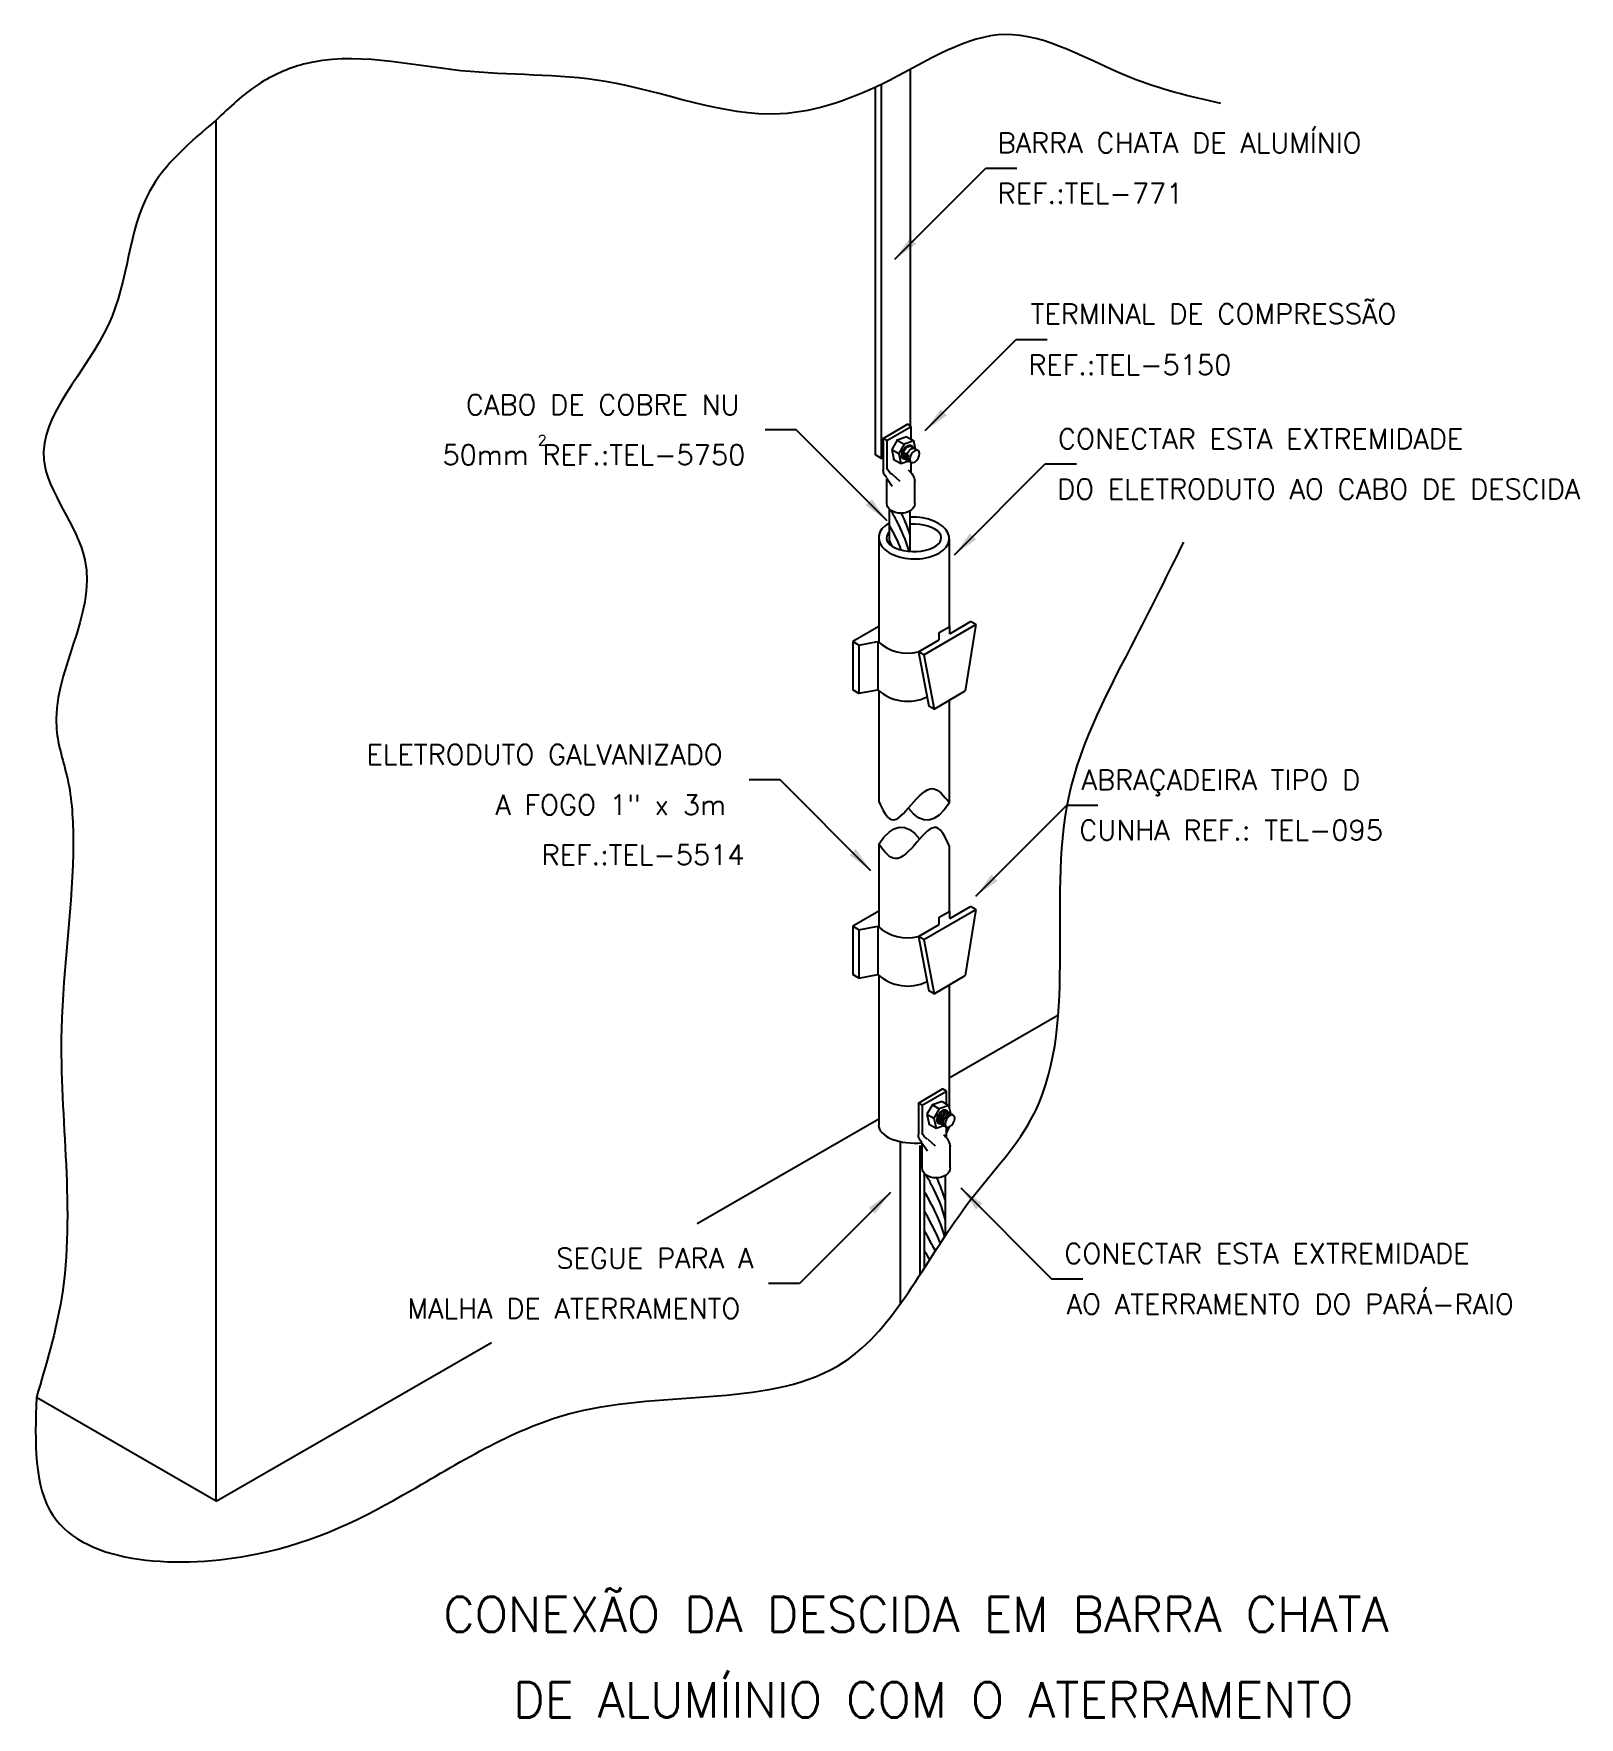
# Model space of a CAD drawing. Header units: millimetres. Extents: x -5158 to -5142.6, y -4667.5 to -4650.7.
import ezdxf
from ezdxf.enums import TextEntityAlignment as Align

# ---------------------------------------------------------------- set-up
doc = ezdxf.new("R2010")
doc.units = ezdxf.units.MM
doc.header["$LTSCALE"] = 10
doc.linetypes.add('DASHEDX2', pattern=[1.5, 1, -0.5])
doc.layers.add('Termotécnica', color=7, linetype='Continuous')
doc.styles.add('50CL', font='romans.shx', dxfattribs={"height": 31.25})
doc.styles.add('r140', font='romans.shx')
doc.styles.add('r80', font='romans.shx')

msp = doc.modelspace()

# ---------------------------------------------------------------- linework, layer by layer
at = {"layer": 'Termotécnica', "color": 2}
for p, q in [((-5149.28, -4654.604), (-5149.28, -4651.051)), ((-5149.631, -4654.891), (-5149.631, -4651.231)), ((-5149.571, -4654.926), (-5149.571, -4651.203)), ((-5156.198, -4665.31), (-5156.198, -4651.558)), ((-5149.571, -4654.926), (-5149.631, -4654.891)), ((-5149.492, -4655.779), (-5149.492, -4655.429)), ((-5149.283, -4655.851), (-5149.283, -4655.447)), ((-5149.598, -4655.714), (-5149.598, -4656.669)), ((-5148.895, -4655.725), (-5148.895, -4656.601)), ((-5149.598, -4656.669), (-5149.598, -4656.757)), ((-5149.598, -4657.237), (-5149.598, -4658.35)), ((-5148.895, -4657.333), (-5148.895, -4658.357)), ((-5149.598, -4658.768), (-5149.598, -4659.592)), ((-5148.895, -4658.782), (-5148.895, -4659.437)), ((-5149.598, -4660.072), (-5149.598, -4661.565)), ((-5148.895, -4660.169), (-5148.895, -4661.385)), ((-5149.141, -4662.982), (-5149.141, -4662.047)), ((-5148.933, -4662.665), (-5148.933, -4662.064))]:
    msp.add_line(p, q, dxfattribs=at)
at = {"layer": 'Termotécnica', "color": 2, "ltscale": 1.6}
for p, q in [((-5149.438, -4652.942), (-5148.532, -4652.036)), ((-5148.532, -4652.036), (-5148.223, -4652.036)), ((-5149.134, -4654.649), (-5148.228, -4653.743)), ((-5148.228, -4653.743), (-5147.92, -4653.743)), ((-5150.421, -4654.64), (-5150.73, -4654.64)), ((-5149.515, -4655.546), (-5150.421, -4654.64)), ((-5148.844, -4655.886), (-5147.938, -4654.98)), ((-5147.938, -4654.98), (-5147.629, -4654.98)), ((-5150.581, -4658.125), (-5150.889, -4658.125)), ((-5149.675, -4659.031), (-5150.581, -4658.125)), ((-5148.629, -4659.283), (-5147.723, -4658.377)), ((-5147.723, -4658.377), (-5147.415, -4658.377)), ((-5148.781, -4662.189), (-5147.875, -4663.095)), ((-5149.481, -4662.235), (-5150.387, -4663.141)), ((-5150.387, -4663.141), (-5150.695, -4663.141)), ((-5147.875, -4663.095), (-5147.566, -4663.095))]:
    msp.add_line(p, q, dxfattribs=at)
at = {"layer": 'Termotécnica', "color": 2, "ltscale": 1.6, "extrusion": (0, 0, -1)}
for p, q in [((-5149.554, -4654.726), (-5149.311, -4654.586)), ((-5149.516, -4654.748), (-5149.274, -4654.608)), ((-5149.274, -4654.608), (-5149.311, -4654.586)), ((-5149.274, -4654.737), (-5149.274, -4654.608)), ((-5149.554, -4654.726), (-5149.554, -4655.041)), ((-5149.516, -4654.748), (-5149.554, -4654.726)), ((-5149.516, -4654.748), (-5149.516, -4655.02)), ((-5149.414, -4654.743), (-5149.467, -4654.836)), ((-5149.467, -4654.836), (-5149.398, -4654.876)), ((-5149.467, -4654.836), (-5149.447, -4654.935)), ((-5149.318, -4654.712), (-5149.414, -4654.743)), ((-5149.414, -4654.743), (-5149.345, -4654.783)), ((-5149.345, -4654.783), (-5149.398, -4654.876)), ((-5149.248, -4654.752), (-5149.345, -4654.783)), ((-5149.318, -4654.712), (-5149.248, -4654.752)), ((-5149.298, -4654.794), (-5149.206, -4654.847)), ((-5149.232, -4654.832), (-5149.248, -4654.752)), ((-5149.571, -4654.926), (-5149.554, -4654.916)), ((-5149.447, -4654.935), (-5149.377, -4654.975)), ((-5149.398, -4654.876), (-5149.377, -4654.975)), ((-5149.377, -4654.975), (-5149.299, -4654.95)), ((-5149.366, -4654.912), (-5149.273, -4654.965)), ((-5149.274, -4655.071), (-5149.274, -4654.964)), ((-5149.517, -4655.121), (-5149.463, -4655.202)), ((-5149.461, -4655.087), (-5149.387, -4655.152)), ((-5149.203, -4661.344), (-5148.961, -4661.204)), ((-5148.924, -4661.226), (-5148.961, -4661.204)), ((-5149.166, -4661.366), (-5149.203, -4661.344)), ((-5149.203, -4661.344), (-5149.203, -4661.659)), ((-5149.166, -4661.366), (-5148.924, -4661.226)), ((-5149.166, -4661.366), (-5149.166, -4661.638)), ((-5149.063, -4661.361), (-5149.117, -4661.454)), ((-5148.967, -4661.33), (-5149.063, -4661.361)), ((-5149.063, -4661.361), (-5148.994, -4661.401)), ((-5148.898, -4661.37), (-5148.994, -4661.401)), ((-5148.967, -4661.33), (-5148.898, -4661.37)), ((-5148.924, -4661.355), (-5148.924, -4661.226)), ((-5148.881, -4661.45), (-5148.898, -4661.37)), ((-5149.117, -4661.454), (-5149.096, -4661.553)), ((-5149.117, -4661.454), (-5149.048, -4661.494)), ((-5148.994, -4661.401), (-5149.048, -4661.494)), ((-5149.048, -4661.494), (-5149.027, -4661.593)), ((-5149.015, -4661.529), (-5148.923, -4661.583)), ((-5148.947, -4661.412), (-5148.855, -4661.465)), ((-5149.11, -4661.705), (-5149.036, -4661.77)), ((-5149.096, -4661.553), (-5149.027, -4661.593)), ((-5149.027, -4661.593), (-5148.949, -4661.568)), ((-5148.924, -4661.688), (-5148.924, -4661.582)), ((-5149.167, -4661.739), (-5149.113, -4661.82))]:
    msp.add_line(p, q, dxfattribs=at)
at = {"layer": 'Termotécnica', "color": 2, "extrusion": (0, 0, -1)}
for p, q in [((-5149.516, -4655.373), (-5149.516, -4655.13)), ((-5149.237, -4655.373), (-5149.237, -4655.155)), ((-5149.166, -4661.991), (-5149.166, -4661.741)), ((-5148.887, -4661.991), (-5148.887, -4661.772))]:
    msp.add_line(p, q, dxfattribs=at)
at = {"layer": 'Termotécnica', "color": 3}
for p, q in [((-5149.598, -4656.599), (-5149.857, -4656.748)), ((-5149.15, -4656.881), (-5148.631, -4656.581)), ((-5148.994, -4656.659), (-5148.891, -4656.599)), ((-5148.994, -4656.731), (-5148.994, -4656.659)), ((-5148.891, -4656.671), (-5148.683, -4656.551)), ((-5148.891, -4656.671), (-5148.891, -4656.599)), ((-5148.631, -4656.581), (-5148.735, -4657.241)), ((-5148.631, -4656.581), (-5148.683, -4656.551)), ((-5149.857, -4656.748), (-5149.857, -4657.229)), ((-5149.795, -4656.784), (-5149.857, -4656.748)), ((-5149.795, -4656.784), (-5149.608, -4656.749)), ((-5149.795, -4656.784), (-5149.795, -4657.265)), ((-5149.608, -4656.749), (-5149.608, -4657.229)), ((-5149.202, -4656.851), (-5148.994, -4656.731)), ((-5149.15, -4656.881), (-5149.202, -4656.851)), ((-5149.202, -4656.851), (-5149.098, -4657.391)), ((-5149.15, -4656.881), (-5149.046, -4657.421)), ((-5149.795, -4657.265), (-5149.857, -4657.229)), ((-5149.795, -4657.264), (-5149.608, -4657.229)), ((-5149.046, -4657.421), (-5148.735, -4657.241)), ((-5149.046, -4657.421), (-5149.098, -4657.391)), ((-5149.598, -4659.434), (-5149.857, -4659.584)), ((-5149.15, -4659.716), (-5148.631, -4659.416)), ((-5148.994, -4659.494), (-5148.891, -4659.434)), ((-5148.994, -4659.566), (-5148.994, -4659.494)), ((-5148.891, -4659.506), (-5148.683, -4659.386)), ((-5148.891, -4659.506), (-5148.891, -4659.434)), ((-5148.631, -4659.416), (-5148.735, -4660.076)), ((-5148.631, -4659.416), (-5148.683, -4659.386)), ((-5149.795, -4659.62), (-5149.857, -4659.584)), ((-5149.857, -4659.584), (-5149.857, -4660.064)), ((-5149.795, -4659.62), (-5149.608, -4659.584)), ((-5149.795, -4659.62), (-5149.795, -4660.1)), ((-5149.608, -4659.584), (-5149.608, -4660.064)), ((-5149.202, -4659.686), (-5148.994, -4659.566)), ((-5149.202, -4659.686), (-5149.098, -4660.226)), ((-5149.15, -4659.716), (-5149.202, -4659.686)), ((-5149.15, -4659.716), (-5149.046, -4660.256)), ((-5149.795, -4660.1), (-5149.857, -4660.064)), ((-5149.795, -4660.1), (-5149.608, -4660.064)), ((-5149.046, -4660.256), (-5148.735, -4660.076)), ((-5149.046, -4660.256), (-5149.098, -4660.226)), ((-5148.895, -4661.094), (-5147.813, -4660.47)), ((-5151.407, -4662.545), (-5149.598, -4661.5)), ((-5156.198, -4665.31), (-5153.455, -4663.727)), ((-5156.198, -4665.31), (-5157.99, -4664.276))]:
    msp.add_line(p, q, dxfattribs=at)
at = {"layer": 'Termotécnica', "color": 1, "linetype": 'DASHEDX2'}
for p, q in [((-5149.382, -4663.34), (-5149.382, -4661.729)), ((-5149.185, -4663.052), (-5149.185, -4661.768))]:
    msp.add_line(p, q, dxfattribs=at)
at = {"layer": 'Termotécnica', "color": 2}
for points in [[(-5148.894, -4658.356), (-5148.946, -4658.425), (-5148.997, -4658.477), (-5149.049, -4658.51), (-5149.1, -4658.526), (-5149.15, -4658.524), (-5149.201, -4658.503), (-5149.251, -4658.465), (-5149.301, -4658.409)], [(-5149.598, -4658.768), (-5149.546, -4658.698), (-5149.495, -4658.647), (-5149.444, -4658.613), (-5149.393, -4658.598), (-5149.342, -4658.6), (-5149.292, -4658.62), (-5149.241, -4658.658), (-5149.191, -4658.714)]]:
    msp.add_lwpolyline(points, dxfattribs=at)
at = {"layer": 'Termotécnica', "color": 2, "ltscale": 1.6, "extrusion": (0, 0, -1)}
for centre, start, end in [((5149.439, -4655.037), 312.9532, 358.0435), ((5149.407, -4654.986), 297.8728, 342.963), ((5149.089, -4661.655), 312.9532, 358.0435), ((5149.057, -4661.604), 297.8728, 342.963)]:
    msp.add_arc(centre, 0.114, start, end, dxfattribs=at)
at = {"layer": 'Termotécnica', "color": 2, "extrusion": (0, 0, -1)}
for centre, start in [((5149.406, -4655.179), 126.1672), ((5149.056, -4661.797), 127.4499)]:
    msp.add_arc(centre, 0.171, start, 171.7584, dxfattribs=at)
at = {"layer": 'Termotécnica', "color": 1}
for centre, radius, start, end in [((-5150.688, -4656.16), 1.408, 25.9417, 30.6083), ((-5150.823, -4656.164), 1.609, 16.8877, 25.4772), ((-5150.564, -4656.271), 1.267, 19.994, 32.1779), ((-5150.842, -4656.306), 1.613, 16.4954, 28.2103), ((-5145.423, -4653.618), 4.592, 207.6344, 208.4013), ((-5150.337, -4662.777), 1.408, 25.9417, 30.6083), ((-5150.491, -4662.924), 1.613, 14.8657, 28.2103), ((-5150.472, -4662.782), 1.609, 16.8877, 25.4772), ((-5150.337, -4662.973), 1.408, 25.9417, 31.8422), ((-5150.491, -4663.119), 1.613, 15.9244, 28.2103), ((-5150.337, -4663.168), 1.408, 25.9417, 31.8422), ((-5150.491, -4663.315), 1.613, 20.7906, 28.2103), ((-5150.337, -4663.364), 1.408, 25.9417, 31.8422), ((-5150.337, -4663.559), 1.408, 27.693, 31.8422), ((-5150.491, -4663.51), 1.613, 25.3744, 28.2103)]:
    msp.add_arc(centre, radius, start, end, dxfattribs=at)
at = {"layer": 'Termotécnica', "color": 3}
for centre, end in [((-5149.309, -4656.417), 283.7563), ((-5149.309, -4656.897), 295.5456), ((-5149.309, -4659.252), 283.7563), ((-5149.309, -4659.732), 295.5456)]:
    msp.add_arc(centre, 0.447, 227.9917, end, dxfattribs=at)
at = {"layer": 'Termotécnica', "color": 2, "ltscale": 1.6, "extrusion": (-8.36422e-17, -1.44872e-16, -1)}
for centre, major_axis, start_param, end_param in [((-5149.313, -4654.864), (-0.0388, -0.0673), -0.505596, 3.647228), ((-5149.309, -4654.866), (-0.034, -0.0589), 0.013833, 3.135677), ((-5149.274, -4654.886), (-0.034, -0.0589), 0.013833, 3.135677), ((-5149.326, -4654.856), (-0.034, -0.0589), 0.013833, 0.211934), ((-5149.291, -4654.876), (-0.034, -0.0589), 0.013833, 1.392103), ((-5149.257, -4654.896), (-0.034, -0.0589), 0.013833, 1.393365), ((-5148.962, -4661.481), (-0.0388, -0.0673), -0.505596, 3.647228), ((-5148.975, -4661.474), (-0.034, -0.0589), 0.013833, 0.211934), ((-5148.958, -4661.484), (-0.034, -0.0589), 0.013833, 3.135677), ((-5148.941, -4661.494), (-0.034, -0.0589), 0.013833, 3.231055), ((-5148.923, -4661.504), (-0.034, -0.0589), 0.013833, 3.135677), ((-5148.906, -4661.514), (-0.034, -0.0589), 0.013833, 3.048489)]:
    msp.add_ellipse(centre, major_axis=major_axis, ratio=0.57735, start_param=start_param, end_param=end_param, dxfattribs=at)
for centre in [(-5149.239, -4654.906), (-5148.889, -4661.524)]:
    msp.add_ellipse(centre, major_axis=(-0.034, -0.0589), ratio=0.57735, dxfattribs=at)
at = {"layer": 'Termotécnica', "color": 2}
for centre, major_axis, ratio, start_param, end_param in [((-5149.247, -4655.719), (-0.352, 0.006), 0.590042, 5.496136, 11.107375), ((-5149.248, -4655.717), (-0.273, 0), 0.5, 5.811546, 11.115568), ((-5149.247, -4661.567), (-0.352, 0.003), 0.500619, 0.003192, 1.8048), ((-5149.247, -4661.566), (-0.352, 0.002), 0.511777, 2.736985, 3.056469)]:
    msp.add_ellipse(centre, major_axis=major_axis, ratio=ratio, start_param=start_param, end_param=end_param, dxfattribs=at)
at = {"layer": 'Termotécnica', "color": 2, "linetype": 'Continuous', "extrusion": (-1.22461e-16, 0, -1)}
for centre in [(-5149.377, -4655.373), (-5149.026, -4661.991)]:
    msp.add_ellipse(centre, major_axis=(-0.14, 0), ratio=0.708671, start_param=3.141593, end_param=6.283185, dxfattribs=at)
at = {"layer": 'Termotécnica', "color": 1}
for points in [[(-5146.189, -4651.393), (-5147.1, -4651.13), (-5148.341, -4650.705), (-5149.484, -4651.158), (-5150.58, -4651.495), (-5152.32, -4651.173), (-5153.76, -4651.065), (-5155.328, -4651.001), (-5155.775, -4651.199), (-5156.198, -4651.556)], [(-5156.198, -4651.556), (-5156.863, -4652.267), (-5157.272, -4653.592), (-5157.915, -4654.941), (-5157.506, -4655.936), (-5157.789, -4657.623), (-5157.68, -4658.114), (-5157.623, -4658.741), (-5157.74, -4660.61), (-5157.74, -4663.289), (-5157.99, -4664.276)], [(-5157.99, -4664.276), (-5157.826, -4665.449), (-5155.806, -4665.837), (-5154.252, -4665.199), (-5152.62, -4664.422), (-5149.942, -4663.922), (-5148.725, -4662.365), (-5148.081, -4661.509), (-5147.704, -4658.303), (-5147.03, -4656.699), (-5146.558, -4655.758)]]:
    msp.add_spline(points, degree=3, dxfattribs=at)
at = {"layer": 'Termotécnica', "color": 2}
for points in [[(-5149.598, -4658.342), (-5149.47, -4658.522), (-5149.06, -4658.213), (-5148.894, -4658.356)], [(-5148.895, -4658.782), (-5149.022, -4658.601), (-5149.433, -4658.91), (-5149.598, -4658.768)]]:
    msp.add_spline(points, degree=3, dxfattribs=at)
at = {"layer": 'Termotécnica', "color": 2, "ltscale": 1.6, "extrusion": (0, 0, -1)}
for p in [(-5149.414, -4654.743), (-5149.261, -4654.745), (-5149.447, -4654.935), (-5149.411, -4654.869), (-5149.063, -4661.361), (-5148.911, -4661.362), (-5149.061, -4661.487), (-5149.096, -4661.553)]:
    msp.add_point(p, dxfattribs=at)
at = {"layer": 'Termotécnica', "color": 2, "ltscale": 1.6}
for points in [[(-5149.223, -4652.791), (-5149.284, -4652.73), (-5149.438, -4652.942)], [(-5148.919, -4654.497), (-5148.98, -4654.436), (-5149.134, -4654.649)], [(-5149.666, -4655.332), (-5149.728, -4655.392), (-5149.515, -4655.546)], [(-5148.629, -4655.734), (-5148.69, -4655.673), (-5148.844, -4655.886)], [(-5149.826, -4658.816), (-5149.887, -4658.877), (-5149.675, -4659.031)], [(-5148.415, -4659.132), (-5148.475, -4659.07), (-5148.629, -4659.283)], [(-5148.629, -4662.404), (-5148.568, -4662.343), (-5148.781, -4662.189)], [(-5149.695, -4662.386), (-5149.635, -4662.447), (-5149.481, -4662.235)]]:
    msp.add_solid(points, dxfattribs=at)

# ---------------------------------------------------------------- texts
at = {"layer": 'Termotécnica', "color": 2, "ltscale": 1.6, "style": 'r80'}
for s, p in [('BARRA CHATA DE ALUMÍNIO ', (-5148.414, -4651.884)), ('REF.:TEL-771', (-5148.414, -4652.386)), ('TERMINAL DE COMPRESSÃO', (-5148.084, -4653.586)), ('REF.:TEL-5150', (-5148.108, -4654.094)), ('CONECTAR ESTA EXTREMIDADE', (-5147.812, -4654.831)), ('DO ELETRODUTO AO CABO DE DESCIDA', (-5147.821, -4655.331)), ('ABRAÇADEIRA TIPO D', (-5147.578, -4658.227)), ('CUNHA REF.: TEL-095', (-5147.6, -4658.727)), ('CONECTAR ESTA EXTREMIDADE', (-5147.749, -4662.942)), ('AO ATERRAMENTO DO PARÁ-RAIO', (-5147.727, -4663.446))]:
    msp.add_text(s, height=0.2, dxfattribs=at).set_placement(p)
at = {"layer": 'Termotécnica', "color": 2, "ltscale": 12.5, "style": 'r80'}
for s, p in [('CABO DE COBRE NU ', (-5153.711, -4654.491)), ('50mm REF.:TEL-5750', (-5153.944, -4654.99)), ('ELETRODUTO GALVANIZADO', (-5154.701, -4657.974)), ('A FOGO 1" x 3m', (-5153.418, -4658.475)), ('REF.:TEL-5514', (-5152.957, -4658.973)), ('SEGUE PARA A', (-5152.81, -4662.99)), ('MALHA DE ATERRAMENTO', (-5154.294, -4663.49))]:
    msp.add_text(s, height=0.2, dxfattribs=at).set_placement(p)
at = {"layer": 'Termotécnica', "color": 3, "ltscale": 12.5, "style": '50CL'}
msp.add_text('2', height=0.1, dxfattribs=at).set_placement((-5152.993, -4654.793))
at = {"layer": 'Termotécnica', "color": 5, "style": 'r140'}
for s, p in [('CONEXÃO DA DESCIDA EM BARRA CHATA', (-5149.227, -4666.715)), ('DE ALUMÍINIO COM O ATERRAMENTO', (-5149.054, -4667.566))]:
    msp.add_text(s, height=0.35, dxfattribs=at).set_placement(p, align=Align.BOTTOM_CENTER)

doc.saveas('drawing.dxf')
